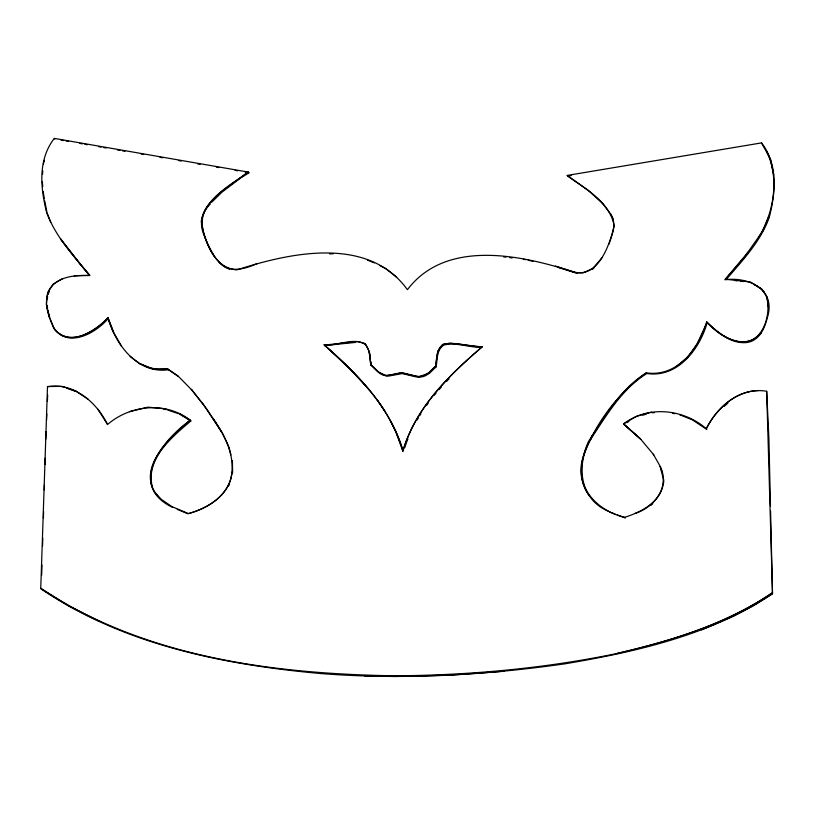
<?xml version="1.0" encoding="UTF-8"?>
<svg xmlns="http://www.w3.org/2000/svg" width="815" height="815" viewBox="0 0 815 815"><rect width="100%" height="100%" fill="white"/><g stroke="black" fill="none" stroke-linecap="round" stroke-linejoin="round"><path stroke-width="1.22" d="M41.687 575.084L41.993 564.917M42.563 545.856L42.798 538.236M43.409 517.902L43.602 511.555M44.255 489.958L44.407 484.874M45.029 464.55L45.212 458.193M45.793 439.132L46.058 431.532M766.783 151.814C779.517 178.404 773.985 211.869 759.152 236.574M46.557 420.183L46.832 413.888M47.392 401.275L47.678 394.98M42.502 174.481L42.788 170.967M369.847 390.568L349.767 368.767L324.126 344.847C337.593 346.385 353.394 336.687 365.528 344.521C370.112 350.053 369.908 357.846 370.754 364.611L379.444 372.801L385.424 375.328L390.018 375.195L401.642 372.903L415.406 376.163A15.302 15.302 0 0 0 425.481 374.747L428.955 372.577L435.658 366.159C436.84 358.834 436.106 348.382 443.676 344.256C456.38 341.312 469.45 347.241 482.348 346.691C449.106 375.206 415.426 407.816 402.885 451.153C390.548 407.571 357.591 374.126 324.401 345.091L357.541 341.485L364.977 343.502L369.073 351.184L370.754 364.611L379.963 373.494L383.121 375.206L388.286 376.143L402.152 373.586L415.915 376.856A15.302 15.302 0 0 0 425.99 375.44L429.464 373.26L436.168 366.842C437.349 359.527 436.616 349.075 444.185 344.939C456.512 342.005 469.196 347.75 481.696 347.292M47.352 298.779L47.627 296.579M370.754 364.611L377.834 371.803L386.045 375.817L401.53 372.577L418.951 376.825L428.069 373.474L435.658 366.159L437.808 351.153L442.535 344.47L450.033 343.176L482.042 346.946C448.882 375.44 415.436 407.938 402.885 451.153L395.499 431.003L390.436 420.805M766.11 295.387C771.163 310.016 765.947 334.435 750.279 340.792C733.49 345.947 717.913 332.744 706.666 321.894C699.25 348.423 677.184 377.508 646.326 372.832C617.505 393.492 594.216 424.523 582.745 458.224C574.045 487.075 597.915 511.382 624.759 517.291L625.268 517.983L617.363 514.937M212.837 418.044C225.388 436.106 237.063 458.743 230.105 481.176C223.626 498.902 205.686 508.631 188.499 513.582L172.077 506.706L160.698 498.923L155.217 492.82M232.122 471.946C229.942 494.471 208.62 508.224 188.499 513.582M211.686 202.273L222.23 191.933L240.344 178.241L248.911 172.79L248.402 172.097C230.614 185.015 205.981 197.648 201.274 221.109C204.412 240.833 213.622 268.084 236.88 269.887C290.7 252.487 368.441 235.596 407.419 289.692C445.948 238.826 521.009 254.942 572.884 271.721C598.312 279.25 609.732 244.347 614.194 226.05C610.048 201.865 585.252 188.825 567.209 175.429L761.516 142.9L762.025 143.593M608.917 244.256C612.187 234.547 617.149 223.29 610.415 213.795M43.368 163.927L44.468 160.361M404.831 447.476L406.257 443.105M590.753 439.448L591.945 435.852L592.454 436.545C575.716 461.046 577.866 498.658 608.398 511.229M706.666 321.894L707.175 322.577C699.759 349.105 677.703 378.191 646.845 373.514C622.792 388.266 607.654 413.521 592.454 436.545M48.187 294.337L49.46 290.945M707.175 322.577C717.811 332.826 731.218 344.215 747.019 342.504C759.03 340.701 764.552 328.893 767.149 318.319C776.726 289.753 749.219 276.509 724.871 279.769L748.252 252.018M406.685 442.056L407.948 438.908M768.739 216.709L762.769 231.103L744.278 257.326L725.391 279.229L750.503 282.01L762.025 289.254L767.159 297.404L768.301 306.827M228.567 486.066L229.596 483.967M248.402 172.097L54.32 138.397C37.806 159.536 40.444 187.664 46.526 212.073C55.084 235.963 72.841 255.075 88.835 274.288M417.219 419.959L418.421 417.84M419.633 415.721L420.907 413.786M210.301 204.107C194.327 218.95 205.36 241.464 214.63 256.674M426.775 405.075L428.272 403.089M602.254 257.428L592.79 268.543L583.041 272.872L575.95 272.668L555.402 266.036M434.324 395.214L435.933 393.329M439.163 389.56L441.577 386.738M726.196 279.525C742.516 260.464 760.69 241.444 769.258 217.391C775.595 192.758 778.213 164.212 761.516 142.9L770.46 159.129L773.741 175.082M446.559 381.44L449.065 378.822M121.496 346.253L113.937 332.978L107.896 317.656C95.549 331.939 68.511 348.066 53.688 327.987C48.533 316.434 43.348 302.61 48.941 290.252C56.724 276.275 75.082 275.113 89.314 275.439L60.504 238.866L80.053 264.142L89.976 275.49L74.226 275.806M108.405 318.339C95.997 332.978 68.134 348.963 53.688 327.987C68.867 348.688 94.581 331.155 108.008 318.064C115.648 344.582 137.541 374.228 168.471 369.745L178.454 376.581M651.073 505.249L652.815 503.629M724.066 406.522L727.805 403.221M676.705 366.312L687.524 357.388L697.141 343.859L707.013 322.292C719.533 336.452 746.214 352.202 760.884 332.571L761.393 333.264M152.548 487.604C144.632 459.599 171.924 436.993 190.873 420.958L190.364 420.275C162.806 439.265 126.519 485.414 172.586 507.399M592.026 269.571L593.86 268.196M640.865 439.458L623.587 423.973C647.894 405.055 683.673 408.967 706.31 428.751L706.819 429.434L692.18 419.745L679.476 414.692M247.77 171.996C229.422 187.399 190.17 205.879 204.575 236.218C208.508 246.874 213.51 257.774 222.454 265.17M626.888 422.69L628.915 421.426M62.398 278.771L53.23 284.15L47.739 292.636L46.282 304.219L49.409 317.616M635.15 513.409C654.353 507.45 670.511 486.484 660.14 466.496L663.593 479.913C663.125 500.93 642.251 511.749 624.759 517.291M190.364 420.275C166.005 401.235 130.339 404.77 107.539 424.513L97.882 409.212M320.071 673.496C401.663 679.944 483.784 675.36 564.724 663.858C636.872 651.725 710.802 634.885 772.508 593.717L770.582 511.097M701.471 629.903L734.04 615.936L753.987 605.402L772.508 593.717L766.681 391.281C740.509 386.707 717.2 406.481 706.31 428.751C716.334 408.967 734.957 391.2 758.215 390.568M257.183 263.54C245.071 269.154 228.241 273.901 218.501 261.401M651.491 412.095L636.546 416.302L623.506 423.892L640.356 438.776L653.793 454.882M642.658 415.151L646.163 414.264M616.935 653.508C671.051 640.967 725.574 624.473 771.999 593.035C725.595 624.545 671.051 640.885 616.935 653.508C543.951 668.565 469.44 675.278 394.959 675.808M129.473 411.677L148.045 407.154L165.924 408.906M567.209 175.429L567.729 176.111L571.488 175.49M47.494 386.728C73.503 382.225 96.506 402.182 107.407 424.187M355.646 342.392L324.635 345.54M504.037 671.285L449.32 675.166L395.469 676.491L364.814 676.002M652 412.787L654.476 412.635M329.474 253.873L333.182 253.791M395.907 675.808C273.677 673.985 144.754 657.501 40.75 588.369L47.504 386.524L62.032 386.351L76.416 391.2M320.356 673.516C223.249 664.745 123.269 644.584 41.259 589.051L40.75 588.369L69.061 606.095L99.073 621.254M734.529 280.513L736.994 280.808M740.682 281.246L743.148 281.542M503.558 256.878L506.023 257.194M509.732 257.652L512.197 257.958M523.301 259.333L525.767 259.639M163.978 409.283L166.443 409.588M672.518 413.317L674.84 413.684M61.094 140.17L63.601 140.598M66.107 141.036L68.603 141.474M79.88 143.43L82.376 143.868M84.882 144.296L87.388 144.734M98.656 146.69L101.162 147.128M103.668 147.556L106.174 147.994M117.442 149.95L119.948 150.388M122.454 150.826L124.95 151.254M141.229 154.086L143.735 154.524M160.015 157.346L162.521 157.784M178.791 160.606L181.297 161.044M197.576 163.876L200.083 164.304M216.362 167.136L218.868 167.564M235.138 170.396L237.644 170.834M245.162 172.138L248.911 172.79M528.181 260.209L533 261.34M577.448 273.473L558.244 267.483M367.504 260.168L374.391 262.878M167.625 409.996L178.281 413.653M66.524 388.093L75.775 391.465M609.457 511.902L615.101 514.071M130.094 356.338L139.834 363.694L153.312 369.001L167.961 369.063L177.945 375.898L191.851 390.049M226.784 268.104L229.535 269.225M177.283 509.365L187.837 513.776M139.834 363.694L149.267 367.748L158.1 369.358L167.961 369.063L168.471 369.745M753.824 284.384L760.823 288.571L764.083 291.933M380.065 265.731L385.729 268.573L396.711 277.243M179.463 414.061L190.873 420.958M178.954 413.378L190.139 420.153C169.245 437.461 132.254 472.109 160.698 498.923M223.32 265.935L225.918 267.565M76.926 391.883L88.152 399.228M567.729 176.111L588.603 190.72L602.764 203.668M364.611 344.022L366.037 345.203M623.587 423.973L640.356 438.776M324.126 344.847C346.65 364.733 368.686 385.78 384.945 411.269M203.618 404.821L191.342 389.366L207.102 409.436L221.925 432.439M602.254 202.986L610.924 214.477L613.267 219.53M766.681 391.281L768.902 438.653L770.47 506.013M646.845 373.514L646.326 372.832C620.429 388.928 604.699 416.669 588.45 441.587C580.738 458.804 577.061 480.626 589.836 496.437M435.658 366.159L436.168 366.842M54.32 138.397L54.829 139.08M203.108 404.128L222.434 433.122L228.343 445.581M377.427 400.297C388.47 415.65 397.781 432.439 403.018 450.695M653.284 454.189L660.649 467.178M50.398 319.449L54.198 328.679M47.036 212.766L50.734 222.24M107.896 317.656L113.428 332.286M660.996 468.38L662.045 471.997M47.871 310.484L49.929 318.298M228.883 446.712L230.93 454.852M44.316 198.697L43.185 191.535M44.764 201.04L46.812 211.594M369.47 352.192L370.336 356.746M370.906 361.595L371.273 365.303M47.26 305.727L47.586 309.364M42.329 181.643L42.757 186.594M663.522 479.23L663.655 482.857M232.387 460.669L232.632 472.639"/></g></svg>
